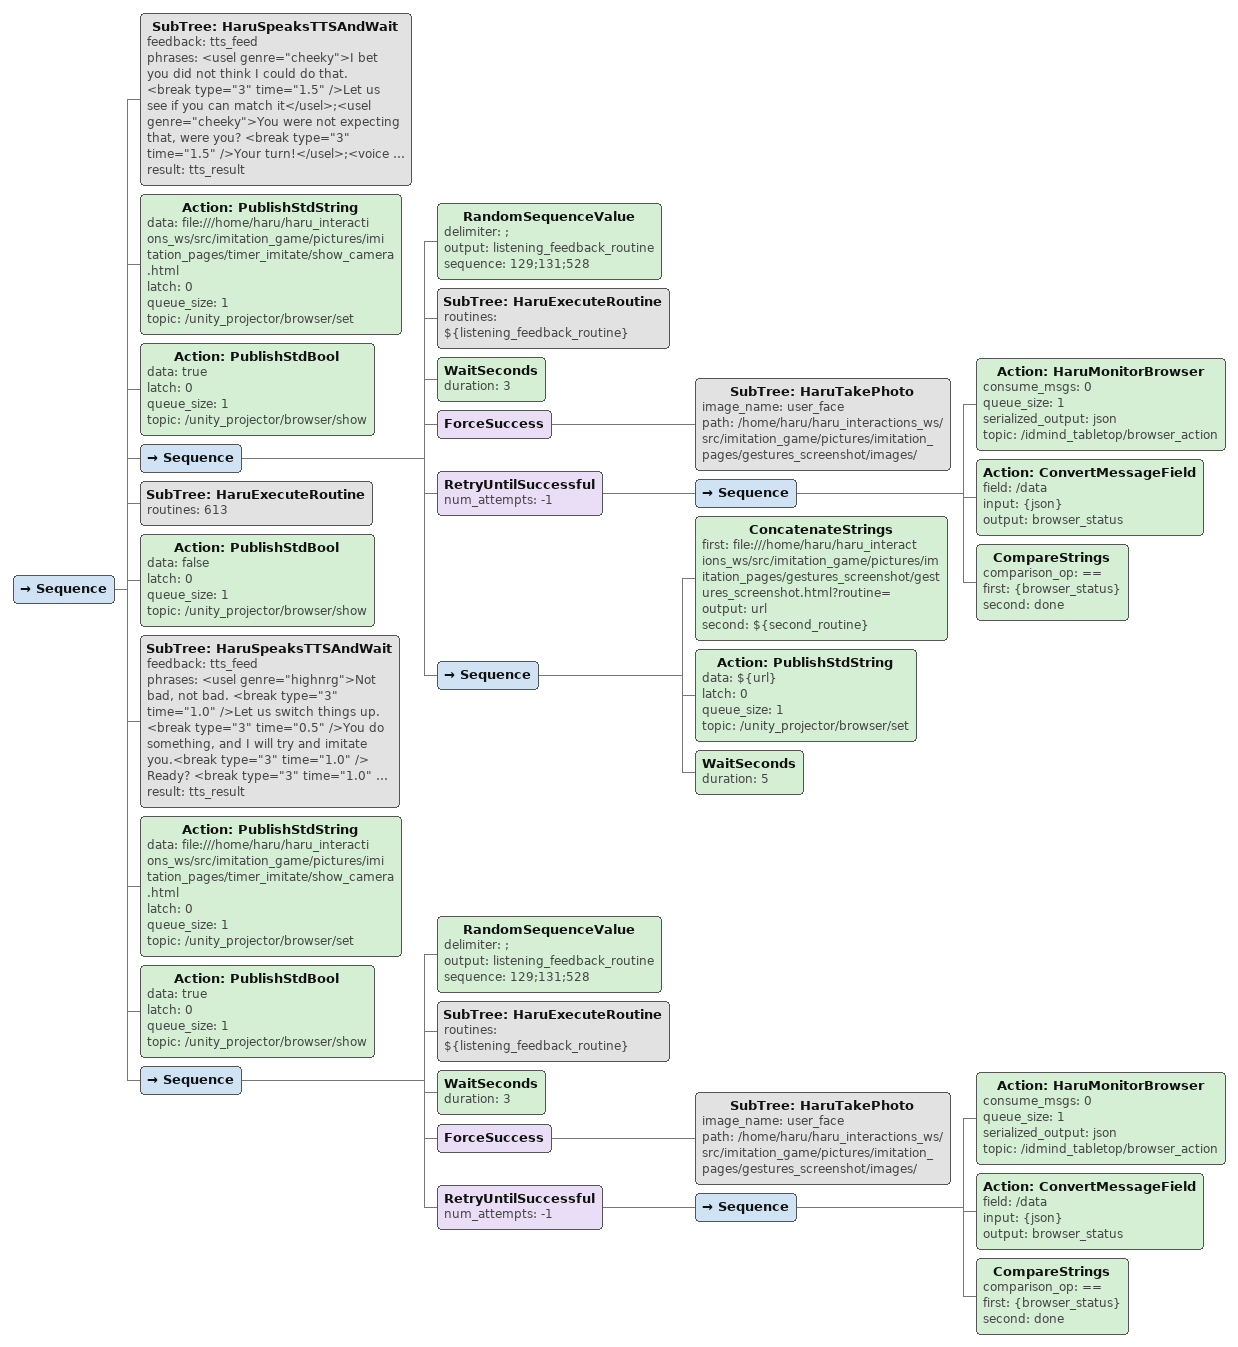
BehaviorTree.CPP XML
<Sequence>
    <SubTree ID="HaruSpeaksTTSAndWait" feedback="tts_feed" phrases="&lt;usel genre=&quot;cheeky&quot;>I bet you did not think I could do that. &lt;break type=&quot;3&quot; time=&quot;1.5&quot; />Let us see if you can match it&lt;/usel>;&lt;usel genre=&quot;cheeky&quot;>You were not expecting that, were you? &lt;break type=&quot;3&quot; time=&quot;1.5&quot; />Your turn!&lt;/usel>;&lt;voice emotion='happy'> Pretty impressive, right?&lt;break type=&quot;3&quot; time=&quot;1.5&quot; />Most robots can not do that!&lt;/voice>.&lt;break type=&quot;3&quot; time=&quot;1.0&quot; /> &lt;usel genre='question'>Can you?&lt;/usel>;&lt;usel genre=&quot;cheeky&quot;>&lt;spurt audio='g0001_052'>gasp&lt;/spurt>Wow. &lt;break type=&quot;3&quot; time=&quot;1.0&quot; />Where did that come from?&lt;break type=&quot;3&quot; time=&quot;1.0&quot; /> I surprise myself sometimes. &lt;break type=&quot;3&quot; time=&quot;1.5&quot; />Can you do that?&lt;/usel>;&lt;usel genre=&quot;highnrg&quot;>That took me a long time to learn,&lt;break type=&quot;3&quot; time=&quot;0.5&quot; /> but my hard work paid off&lt;break type=&quot;3&quot; time=&quot;1.5&quot; />Now you try!&lt;/usel>" result="tts_result"/>
    <Action ID="PublishStdString" data="file:///home/haru/haru_interactions_ws/src/imitation_game/pictures/imitation_pages/timer_imitate/show_camera.html" latch="0" queue_size="1" topic="/unity_projector/browser/set"/>
    <Action ID="PublishStdBool" data="true" latch="0" queue_size="1" topic="/unity_projector/browser/show"/>
    <Sequence>
        <RandomSequenceValue delimiter=";" output="listening_feedback_routine" sequence="129;131;528"/>
        <SubTree ID="HaruExecuteRoutine" routines="${listening_feedback_routine}"/>
        <WaitSeconds duration="3"/>
        <ForceSuccess>
            <SubTree ID="HaruTakePhoto" image_name="user_face" path="/home/haru/haru_interactions_ws/src/imitation_game/pictures/imitation_pages/gestures_screenshot/images/"/>
        </ForceSuccess>
        <RetryUntilSuccessful num_attempts="-1">
            <Sequence>
                <Action ID="HaruMonitorBrowser" consume_msgs="0" queue_size="1" serialized_output="json" topic="/idmind_tabletop/browser_action"/>
                <Action ID="ConvertMessageField" field="/data" input="{json}" output="browser_status"/>
                <CompareStrings comparison_op="==" first="{browser_status}" second="done"/>
            </Sequence>
        </RetryUntilSuccessful>
        <Sequence>
            <ConcatenateStrings first="file:///home/haru/haru_interactions_ws/src/imitation_game/pictures/imitation_pages/gestures_screenshot/gestures_screenshot.html?routine=" output="url" second="${second_routine}"/>
            <Action ID="PublishStdString" data="${url}" latch="0" queue_size="1" topic="/unity_projector/browser/set"/>
            <WaitSeconds duration="5"/>
        </Sequence>
    </Sequence>
    <SubTree ID="HaruExecuteRoutine" routines="613"/>
    <Action ID="PublishStdBool" data="false" latch="0" queue_size="1" topic="/unity_projector/browser/show"/>
    <SubTree ID="HaruSpeaksTTSAndWait" feedback="tts_feed" phrases="&lt;usel genre=&quot;highnrg&quot;>Not bad, not bad. &lt;break type=&quot;3&quot; time=&quot;1.0&quot; />Let us switch things up.  &lt;break type=&quot;3&quot; time=&quot;0.5&quot; />You do something, and I will try and imitate you.&lt;break type=&quot;3&quot; time=&quot;1.0&quot; /> Ready? &lt;break type=&quot;3&quot; time=&quot;1.0&quot; />Go!&lt;/usel>" result="tts_result"/>
    <Action ID="PublishStdString" data="file:///home/haru/haru_interactions_ws/src/imitation_game/pictures/imitation_pages/timer_imitate/show_camera.html" latch="0" queue_size="1" topic="/unity_projector/browser/set"/>
    <Action ID="PublishStdBool" data="true" latch="0" queue_size="1" topic="/unity_projector/browser/show"/>
    <Sequence>
        <RandomSequenceValue delimiter=";" output="listening_feedback_routine" sequence="129;131;528"/>
        <SubTree ID="HaruExecuteRoutine" routines="${listening_feedback_routine}"/>
        <WaitSeconds duration="3"/>
        <ForceSuccess>
            <SubTree ID="HaruTakePhoto" image_name="user_face" path="/home/haru/haru_interactions_ws/src/imitation_game/pictures/imitation_pages/gestures_screenshot/images/"/>
        </ForceSuccess>
        <RetryUntilSuccessful num_attempts="-1">
            <Sequence>
                <Action ID="HaruMonitorBrowser" consume_msgs="0" queue_size="1" serialized_output="json" topic="/idmind_tabletop/browser_action"/>
                <Action ID="ConvertMessageField" field="/data" input="{json}" output="browser_status"/>
                <CompareStrings comparison_op="==" first="{browser_status}" second="done"/>
            </Sequence>
        </RetryUntilSuccessful>
    </Sequence>
</Sequence>
